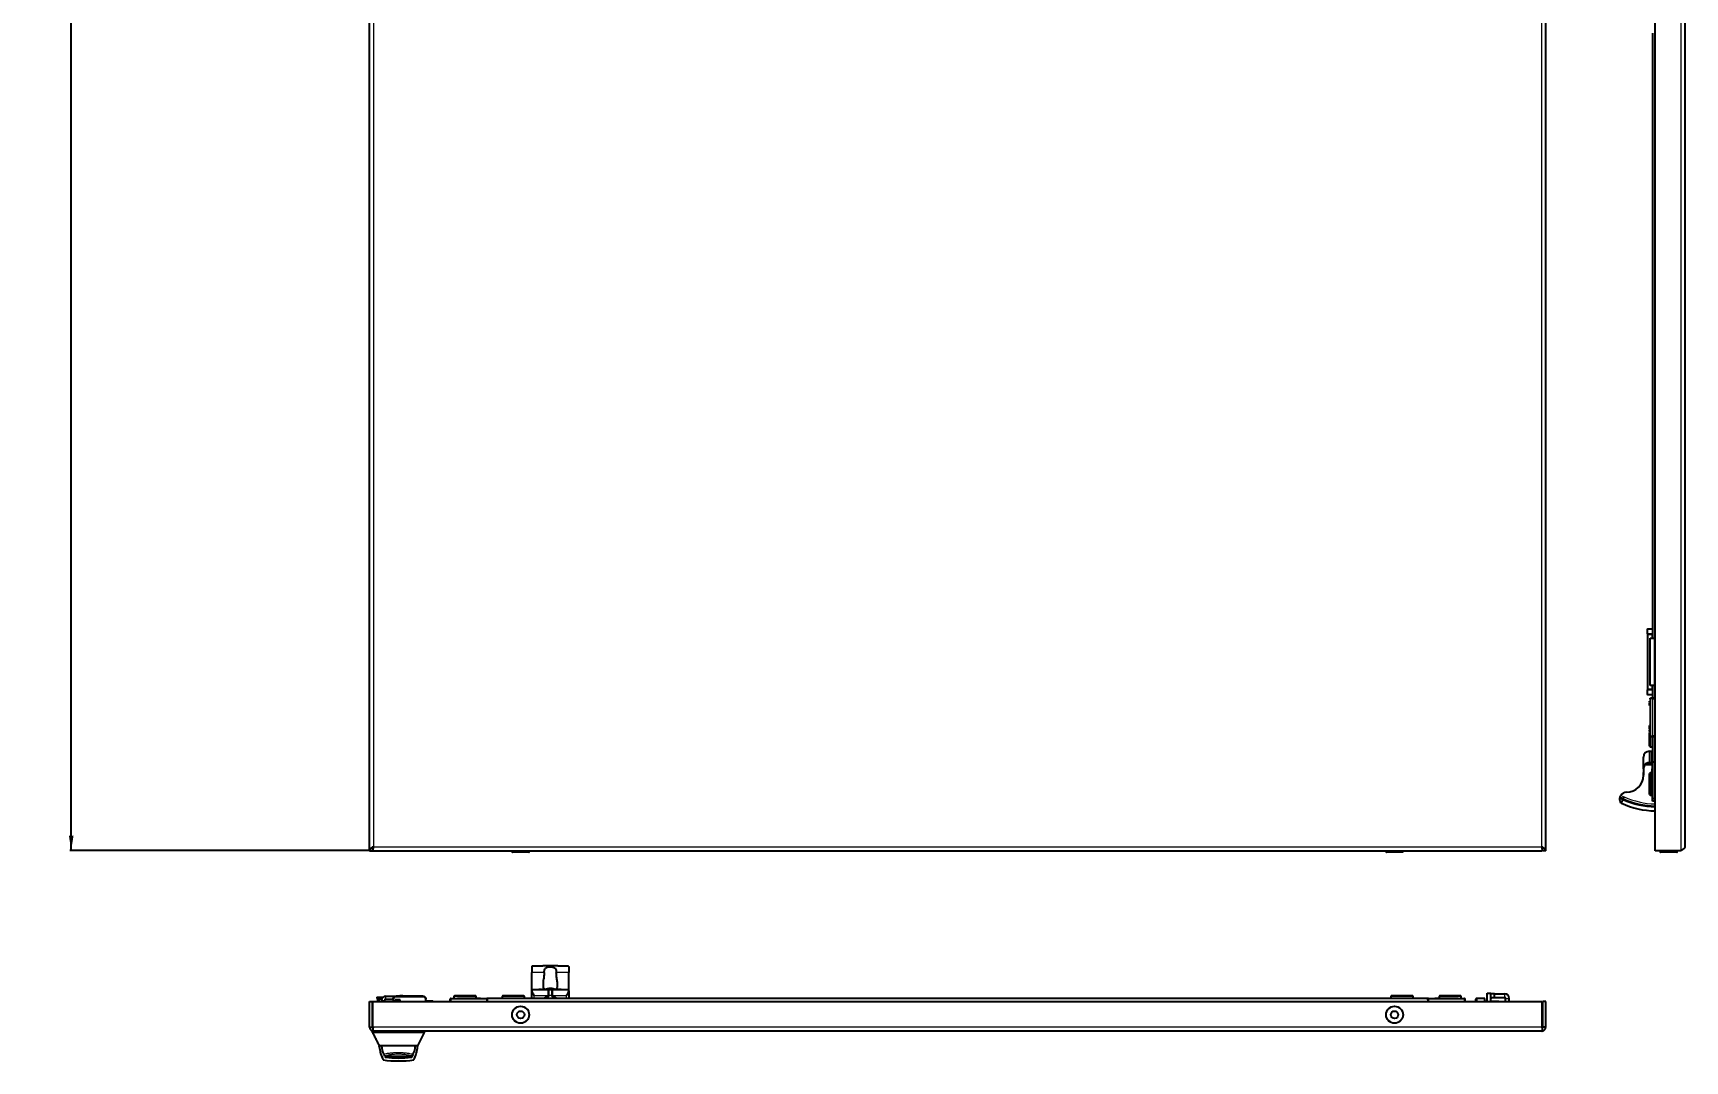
# Model space of a CAD drawing. Header units: millimetres. Extents: x -598 to 1638, y -1011 to 1043.
# Drawn here: x -598 to 517, y -1011 to -317 of the extents above; entities that cross this region are included whole.
import ezdxf

# ---------------------------------------------------------------- set-up
doc = ezdxf.new("R2010")
doc.units = ezdxf.units.MM
doc.layers.add('FORMAT', color=7, linetype='Continuous')
doc.styles.add('SLDTEXTSTYLE0', font='TXT', dxfattribs={"width": 0.75})
doc.dimstyles.new('SLDDIMSTYLE0', dxfattribs={"dimtxt": 20, "dimasz": 10, "dimexe": 0, "dimexo": 0.0625, "dimgap": 5, "dimtad": 2, "dimdec": 1, "dimrnd": 1e-09, "dimzin": 12, "dimdsep": 46, "dimtxsty": 'SLDTEXTSTYLE0', "dimsah": 1, "dimcen": 0.09, "dimadec": 0, "dimazin": 3, "dimtfac": 1, "dimtofl": 0, "dimtmove": 0, "dimatfit": 3, "dimfxl": 0, "dimfrac": 2, "dimtolj": 1, "dimtzin": 12, "dimarcsym": 0})

# ---------------------------------------------------------------- blocks, each defined once
blk = doc.blocks.new('_D_1')
at = {"layer": 'FORMAT'}
for p, q in [((-370.8, 885.7), (-573.2, 885.7)), ((-572.2, -869.3), (-572.2, 885.7)), ((-370.8, -869.3), (-573.2, -869.3))]:
    blk.add_line(p, q, dxfattribs=at)
for points in [[(-572.2, 885.7), (-573.7, 875.7), (-570.6, 875.7)], [(-572.2, -869.3), (-570.6, -859.3), (-573.7, -859.3)]]:
    blk.add_solid(points, dxfattribs=at)
at = {"layer": 'FORMAT', "insert": (-597.9, 29.1), "char_height": 20, "attachment_point": 1, "rotation": 90, "style": 'SLDTEXTSTYLE0'}
blk.add_mtext('1755', dxfattribs=at)

msp = doc.modelspace()

# ---------------------------------------------------------------- linework, layer by layer
at = {"color": 7, "linetype": 'Continuous', "lineweight": 25}
for p, q in [((-370.76, -869.33), (-370.76, 885.67)), ((423.24, -869.33), (423.24, 885.67)), ((497.27, -869.33), (497.27, 885.67)), ((517.27, -69.33), (517.27, -866.73)), ((495.27, -317.33), (495.27, -725.83)), ((491.72, -720.33), (491.72, -722.33)), ((495.27, -719.83), (492.22, -719.83)), ((492.22, -722.83), (495.27, -722.83)), ((492.22, -722.83), (492.22, -723.13)), ((492.22, -760.53), (492.22, -723.13)), ((492.22, -723.13), (495.22, -723.13)), ((494.72, -722.83), (494.72, -723.13)), ((495.22, -723.13), (495.27, -723.13)), ((493.77, -757.83), (493.77, -725.83)), ((493.77, -725.83), (496.77, -725.83)), ((497.27, -725.83), (496.77, -725.83)), ((496.77, -757.83), (493.77, -757.83)), ((495.27, -757.83), (495.27, -766.33)), ((496.77, -757.83), (497.27, -757.83)), ((491.72, -761.33), (491.72, -763.33)), ((495.22, -760.53), (492.22, -760.53)), ((492.22, -760.53), (492.22, -760.83)), ((495.27, -760.83), (492.22, -760.83)), ((492.22, -763.83), (495.27, -763.83)), ((493.67, -766.83), (493.67, -791.83)), ((494.72, -760.53), (494.72, -760.83)), ((495.27, -760.53), (495.22, -760.53)), ((497.27, -766.33), (495.67, -766.33)), ((493.67, -784.43), (493.27, -784.83)), ((493.27, -787.08), (493.27, -784.83)), ((493.27, -788.64), (493.27, -787.92)), ((493.27, -791.83), (493.27, -789.6)), ((493.27, -798.83), (493.27, -791.83)), ((493.27, -798.83), (493.77, -799.33)), ((493.27, -802.18), (493.27, -802.18)), ((493.27, -802.18), (493.3, -802.18)), ((493.3, -802.18), (494.26, -802.18)), ((493.77, -791.83), (493.77, -799.33)), ((493.77, -799.33), (495.27, -799.33)), ((494.26, -802.18), (495.27, -802.18)), ((495.27, -792.33), (495.27, -809.33)), ((495.67, -792.33), (497.16, -792.33)), ((489.27, -812.12), (489.27, -806.18)), ((489.27, -812.12), (489.27, -806.18)), ((489.27, -814.18), (489.27, -812.12)), ((493.27, -810.18), (495.27, -810.18)), ((495.07, -816.94), (495.07, -813.98)), ((495.07, -813.98), (495.27, -813.98)), ((495.27, -809.33), (495.57, -809.33)), ((495.27, -834.03), (495.27, -809.63)), ((495.57, -809.33), (496.22, -809.33)), ((496.22, -809.33), (497.27, -809.33)), ((489.16, -816.33), (489.17, -816.33)), ((489.17, -814.51), (489.27, -814.51)), ((489.17, -814.64), (489.27, -814.64)), ((489.17, -814.64), (489.17, -816.2)), ((489.17, -816.2), (489.27, -816.2)), ((489.17, -816.33), (489.27, -816.33)), ((489.17, -816.4), (489.27, -816.4)), ((489.17, -816.53), (489.27, -816.53)), ((489.17, -817.53), (489.17, -816.53)), ((489.17, -818.03), (489.17, -817.53)), ((489.17, -817.53), (489.27, -817.53)), ((489.17, -818.03), (489.27, -818.03)), ((489.27, -814.18), (489.27, -818.43)), ((493.77, -816.83), (493.27, -817.33)), ((493.27, -824.33), (493.27, -817.33)), ((493.27, -831.33), (493.27, -824.33)), ((495.07, -816.83), (493.77, -816.83)), ((493.77, -816.83), (493.77, -824.33)), ((493.77, -824.33), (493.77, -831.83)), ((495.05, -820.37), (495.27, -820.37)), ((495.07, -823.53), (495.05, -823.53)), ((495.07, -818.93), (495.07, -816.94)), ((495.07, -816.94), (495.27, -816.94)), ((495.07, -818.93), (495.27, -818.93)), ((495.07, -820.28), (495.07, -818.93)), ((495.07, -820.28), (495.27, -820.28)), ((495.07, -821.94), (495.07, -820.54)), ((495.07, -822.99), (495.07, -821.94)), ((495.07, -821.94), (495.27, -821.94)), ((495.07, -822.99), (495.27, -822.99)), ((495.07, -824.87), (495.07, -822.99)), ((495.07, -824.87), (495.27, -824.87)), ((495.07, -825.66), (495.07, -824.87)), ((475.54, -834.36), (473.38, -833.47)), ((493.27, -831.33), (493.77, -831.83)), ((493.77, -831.83), (495.27, -831.83)), ((495.07, -825.66), (495.27, -825.66)), ((495.07, -829.47), (495.27, -829.47)), ((495.27, -835.98), (495.27, -834.03)), ((497.27, -835.98), (495.27, -835.98)), ((497.27, -834.33), (495.57, -834.33)), ((-370.76, -869.33), (-368.76, -869.33)), ((-368.46, -869.33), (-368.46, -867.65)), ((-368.46, -869.33), (420.94, -869.33)), ((-274.51, -869.33), (-274.51, -870.08)), ((-263.01, -870.08), (-263.01, -869.33)), ((315.49, -869.33), (315.49, -870.08)), ((326.99, -870.08), (326.99, -869.33)), ((420.94, -867.33), (420.94, -869.33)), ((423.24, -869.33), (421.24, -869.33)), ((514.67, -869.33), (497.27, -869.33)), ((500.52, -869.33), (500.52, -870.08)), ((512.02, -870.08), (512.02, -869.33)), ((-265.76, -870.33), (-274.26, -870.33)), ((-263.26, -870.33), (-265.76, -870.33)), ((326.74, -870.33), (315.74, -870.33)), ((511.77, -870.33), (500.77, -870.33)), ((-261.26, -947.75), (-261.26, -951.59)), ((-254.25, -947.19), (-259.76, -947.19)), ((-253.35, -947.14), (-253.88, -947.15)), ((-244.17, -947.09), (-253.35, -947.09)), ((-243.65, -947.15), (-244.17, -947.14)), ((-237.76, -947.19), (-243.28, -947.19)), ((-236.26, -947.75), (-236.26, -951.59)), ((-261.26, -963.09), (-261.26, -951.59)), ((-253.61, -958.87), (-253.61, -961.46)), ((-243.91, -961.46), (-243.91, -958.87)), ((-236.26, -963.09), (-236.26, -951.59)), ((-365.76, -968.19), (-363.76, -968.19)), ((-365.76, -968.19), (-365.76, -969.09)), ((-363.76, -969.49), (-365.36, -969.49)), ((-365.17, -971.09), (-365.26, -969.49)), ((-363.76, -968.19), (-361.56, -968.19)), ((-362.55, -969.49), (-363.76, -969.49)), ((-359.76, -967.59), (-353.27, -967.59)), ((-359.76, -969.59), (-354.76, -969.59)), ((-354.76, -969.49), (-354.76, -970.99)), ((-350.16, -970.04), (-353.36, -970.04)), ((-353.36, -970.04), (-353.36, -970.99)), ((-334.76, -967.49), (-352.76, -967.49)), ((-350.16, -970.99), (-350.16, -970.04)), ((-332.76, -971.09), (-332.76, -969.49)), ((-316.26, -971.09), (-316.26, -969.39)), ((-315.96, -969.09), (-291.56, -969.09)), ((-313.26, -967.09), (-313.76, -967.59)), ((-313.76, -967.59), (-313.76, -969.09)), ((-298.76, -967.59), (-313.76, -967.59)), ((-313.26, -967.09), (-299.26, -967.09)), ((-311.41, -968.89), (-311.41, -969.09)), ((-307.59, -968.89), (-307.59, -969.09)), ((-307.59, -968.89), (-306.8, -968.89)), ((-306.8, -968.89), (-306.8, -969.09)), ((-306.8, -968.89), (-304.92, -968.89)), ((-305.46, -968.89), (-305.46, -968.86)), ((-304.92, -968.89), (-304.92, -969.09)), ((-304.92, -968.89), (-303.87, -968.89)), ((-303.87, -968.89), (-303.87, -969.09)), ((-303.87, -968.89), (-302.47, -968.89)), ((-302.3, -968.86), (-302.3, -969.09)), ((-302.22, -968.89), (-302.22, -969.09)), ((-302.22, -968.89), (-300.86, -968.89)), ((-300.86, -968.89), (-300.86, -969.09)), ((-300.86, -968.89), (-298.87, -968.89)), ((-298.76, -967.59), (-299.26, -967.09)), ((-298.87, -968.89), (-298.87, -969.09)), ((-298.87, -968.89), (-295.91, -968.89)), ((-298.76, -968.89), (-298.76, -967.59)), ((-295.91, -968.89), (-295.91, -969.09)), ((343.74, -969.09), (-291.26, -969.09)), ((-291.26, -969.09), (-291.26, -969.39)), ((-291.26, -969.39), (-291.26, -970.03)), ((-291.26, -970.03), (-291.26, -971.09)), ((-280.76, -967.09), (-281.26, -967.59)), ((-281.26, -967.59), (-281.26, -969.09)), ((-266.26, -967.59), (-281.26, -967.59)), ((-280.76, -967.09), (-266.76, -967.09)), ((-266.26, -967.59), (-266.76, -967.09)), ((-266.26, -969.09), (-266.26, -967.59)), ((-261.26, -963.96), (-261.26, -963.09)), ((-261.26, -963.09), (-247.76, -963.09)), ((-261.26, -969.09), (-261.26, -963.96)), ((-256.39, -962.99), (-256.39, -963.09)), ((-256.24, -962.99), (-256.24, -963.09)), ((-256.12, -962.99), (-256.12, -963.09)), ((-255.32, -962.99), (-256.12, -962.99)), ((-255.32, -962.99), (-255.32, -963.09)), ((-255.16, -962.99), (-255.16, -963.09)), ((-255.04, -962.99), (-255.04, -963.09)), ((-254.71, -962.99), (-254.71, -963.09)), ((-254.52, -962.99), (-254.52, -963.09)), ((-253.99, -962.99), (-253.99, -963.09)), ((-253.51, -962.99), (-253.51, -963.09)), ((-253.34, -962.99), (-253.34, -963.09)), ((-252.89, -962.99), (-252.89, -963.09)), ((-252.74, -962.99), (-252.74, -963.09)), ((-252.62, -962.99), (-252.62, -963.09)), ((-252.31, -962.99), (-252.31, -963.09)), ((-251.03, -962.99), (-252.15, -962.99)), ((-251.03, -962.99), (-251.03, -963.09)), ((-250.9, -962.99), (-250.9, -963.09)), ((-250.71, -962.99), (-250.71, -963.09)), ((-250.69, -962.99), (-250.69, -963.09)), ((-250.1, -962.99), (-250.69, -962.99)), ((-250.1, -962.99), (-250.1, -963.09)), ((-249.84, -962.76), (-249.86, -962.53)), ((-249.79, -962.77), (-249.82, -962.46)), ((-249.81, -962.62), (-249.8, -962.53)), ((-249.2, -962.99), (-249.78, -962.99)), ((-249.76, -967.09), (-249.76, -963.09)), ((-249.76, -963.09), (-247.76, -963.09)), ((-249.76, -967.09), (-249.76, -967.12)), ((-249.2, -962.99), (-249.2, -963.09)), ((-249.2, -962.99), (-249.2, -963.09)), ((-249.19, -962.99), (-249.01, -962.99)), ((-249.01, -962.99), (-249.01, -962.99)), ((-249.01, -962.99), (-249.01, -963.09)), ((-249, -962.99), (-249, -963.09)), ((-248.99, -962.49), (-248.99, -962.46)), ((-248.84, -962.99), (-248.84, -963.09)), ((-248.04, -962.99), (-248.84, -962.99)), ((-248.04, -962.99), (-248.04, -963.09)), ((-247.9, -962.99), (-247.9, -963.09)), ((-247.78, -962.99), (-247.78, -963.09)), ((-247.76, -963.09), (-247.76, -967.09)), ((-247.76, -967.12), (-247.76, -967.09)), ((-247.71, -962.53), (-247.7, -962.46)), ((-247.69, -963.02), (-247.38, -963.01)), ((-247.35, -962.65), (-247.34, -962.53)), ((-247.35, -962.99), (-247.35, -963.09)), ((-247.26, -963.09), (-236.26, -963.09)), ((-247.23, -962.99), (-247.23, -963.09)), ((-246.86, -962.99), (-246.86, -963.09)), ((-246.61, -962.99), (-246.61, -963.09)), ((-246.49, -962.99), (-246.49, -963.09)), ((-246.34, -962.99), (-246.34, -963.09)), ((-246.22, -962.99), (-246.22, -963.09)), ((-245.79, -962.99), (-245.79, -963.09)), ((-245.76, -962.99), (-245.79, -962.99)), ((-245.76, -962.99), (-245.76, -963.09)), ((-245.73, -962.99), (-245.73, -963.09)), ((-245.56, -962.99), (-245.56, -963.09)), ((-245.21, -962.99), (-245.21, -963.09)), ((-244.72, -962.99), (-244.72, -963.09)), ((-244.52, -962.99), (-244.52, -963.09)), ((-244.18, -962.99), (-244.18, -963.09)), ((-244.03, -962.99), (-244.03, -963.09)), ((-242.96, -962.99), (-244.03, -962.99)), ((-242.96, -962.99), (-242.96, -963.09)), ((-242.65, -962.99), (-242.65, -963.09)), ((-242.49, -962.99), (-242.49, -963.09)), ((-242.11, -962.99), (-242.11, -963.09)), ((-241.36, -962.99), (-242.11, -962.99)), ((-241.36, -962.99), (-241.36, -963.09)), ((-236.26, -963.96), (-236.26, -963.09)), ((-236.26, -963.96), (-236.26, -969.09)), ((319.24, -967.09), (318.74, -967.59)), ((318.74, -967.59), (318.74, -969.09)), ((333.74, -967.59), (318.74, -967.59)), ((319.24, -967.09), (333.24, -967.09)), ((333.74, -967.59), (333.24, -967.09)), ((333.74, -969.09), (333.74, -967.59)), ((343.74, -969.09), (343.74, -969.39)), ((343.74, -970.03), (343.74, -969.39)), ((343.74, -970.03), (343.74, -971.09)), ((344.04, -969.09), (368.44, -969.09)), ((348.38, -968.89), (348.38, -969.09)), ((348.38, -968.89), (348.74, -968.89)), ((348.74, -968.89), (348.74, -969.09)), ((348.74, -968.89), (348.99, -968.89)), ((348.99, -968.89), (348.99, -969.09)), ((348.99, -968.89), (349.1, -968.89)), ((349.1, -968.89), (349.1, -969.09)), ((350.13, -968.89), (350.13, -969.09)), ((350.13, -968.89), (350.8, -968.89)), ((350.8, -968.89), (350.8, -969.09)), ((350.8, -968.89), (351.13, -968.89)), ((351.13, -968.89), (351.13, -969.09)), ((351.74, -967.09), (351.24, -967.59)), ((351.24, -967.59), (351.24, -968.89)), ((366.24, -967.59), (351.24, -967.59)), ((351.74, -967.09), (365.74, -967.09)), ((354.45, -969.09), (354.45, -968.86)), ((354.58, -968.89), (355.37, -968.89)), ((355.37, -968.89), (355.37, -969.09)), ((355.37, -968.89), (356.16, -968.89)), ((356.16, -968.89), (356.16, -969.09)), ((356.16, -968.89), (356.65, -968.89)), ((356.65, -968.89), (356.65, -969.09)), ((356.65, -968.89), (358.04, -968.89)), ((357.67, -968.86), (357.67, -968.89)), ((358.04, -968.89), (358.04, -969.09)), ((358.04, -968.89), (359.09, -968.89)), ((359.09, -968.89), (359.09, -969.09)), ((360.13, -968.89), (360.13, -969.09)), ((360.13, -968.89), (362.1, -968.89)), ((362.1, -968.89), (362.1, -969.09)), ((362.1, -968.89), (364.09, -968.89)), ((364.09, -968.89), (364.09, -969.09)), ((366.24, -967.59), (365.74, -967.09)), ((366.24, -969.09), (366.24, -967.59)), ((368.74, -969.39), (368.74, -971.09)), ((376.19, -971.09), (376.19, -969.64)), ((382.19, -969.04), (376.79, -969.04)), ((382.19, -971.09), (382.19, -969.04)), ((383.69, -965.54), (386.19, -965.54)), ((383.69, -966.04), (383.69, -965.54)), ((383.69, -971.09), (383.69, -966.04)), ((386.19, -965.54), (386.19, -966.04)), ((386.19, -971.09), (386.19, -966.04)), ((386.69, -966.04), (386.19, -966.08)), ((388.69, -966.04), (386.69, -966.04)), ((386.69, -968.54), (388.69, -968.54)), ((388.69, -966.04), (395.69, -966.04)), ((388.69, -968.54), (388.69, -966.04)), ((388.69, -968.54), (395.69, -968.54)), ((396.19, -971.09), (396.19, -969.04)), ((398.69, -971.09), (398.69, -969.04)), ((-370.76, -971.09), (-368.76, -971.09)), ((-370.76, -988.49), (-370.76, -971.09)), ((-368.76, -988.49), (-368.76, -971.09)), ((-368.46, -971.09), (420.94, -971.09)), ((-368.46, -988.49), (-368.46, -971.09)), ((-362.76, -971.09), (-362.76, -970.59)), ((-360.76, -971.09), (-360.76, -970.59)), ((-353.36, -970.79), (-350.16, -970.79)), ((-328.36, -970.89), (-332.76, -970.89)), ((383.69, -971.04), (382.44, -971.04)), ((391.63, -971.04), (386.19, -971.04)), ((391.68, -971.09), (391.63, -971.04)), ((391.63, -971.09), (391.63, -971.04)), ((420.94, -988.49), (420.94, -971.09)), ((423.24, -971.09), (421.24, -971.09)), ((421.24, -988.49), (421.24, -971.09)), ((423.24, -988.49), (423.24, -971.09)), ((-370.76, -988.49), (-368.76, -988.49)), ((-368.76, -992.09), (-368.76, -991.09)), ((-368.16, -991.09), (-368.76, -991.09)), ((420.64, -991.09), (-368.16, -991.09)), ((-339.26, -992.09), (-363.26, -992.09)), ((-338.26, -1001.09), (-333.74, -992.03)), ((-333.76, -992.09), (-333.76, -991.09)), ((423.24, -988.49), (421.24, -988.49)), ((-361.86, -1001.09), (-364.26, -1001.09)), ((-364.23, -1001.09), (-364.23, -1001.3)), ((-340.67, -1001.09), (-361.86, -1001.09)), ((-338.26, -1001.09), (-340.67, -1001.09)), ((-338.3, -1001.3), (-338.3, -1001.09)), ((-357.1, -1008.07), (-345.5, -1008.07)), ((-357.1, -1008.07), (-356.95, -1008.07))]:
    msp.add_line(p, q, dxfattribs=at)
at = {"color": 8, "linetype": 'Continuous', "lineweight": 18}
for p, q in [((420.64, -866.73), (420.64, 883.07)), ((514.67, -869.33), (514.67, 885.67)), ((-368.16, -69.17), (-368.16, -866.73)), ((495.22, -723.13), (495.22, -722.83)), ((495.22, -725.83), (495.22, -723.13)), ((496.77, -757.83), (496.77, -725.83)), ((495.22, -760.53), (495.22, -757.83)), ((495.22, -760.83), (495.22, -760.53)), ((495.67, -791.83), (495.67, -766.83)), ((495.67, -766.83), (497.27, -766.83)), ((493.3, -809.68), (493.3, -802.18)), ((494.26, -802.18), (494.26, -809.68)), ((497.27, -791.83), (495.67, -791.83)), ((489.27, -806.18), (489.27, -806.18)), ((495.27, -811.68), (490.15, -811.68)), ((493.27, -810.18), (493.27, -809.68)), ((493.27, -809.68), (493.3, -809.68)), ((493.3, -810.18), (493.3, -809.68)), ((493.3, -809.68), (494.26, -809.68)), ((494.26, -809.68), (495.27, -809.68)), ((495.27, -809.63), (495.57, -809.63)), ((495.57, -809.33), (495.57, -809.63)), ((497.27, -809.63), (495.57, -809.63)), ((495.57, -809.63), (495.57, -834.03)), ((473.94, -832.08), (476.14, -832.99)), ((495.07, -828.24), (495.27, -828.24)), ((495.27, -834.03), (495.57, -834.03)), ((495.57, -834.03), (497.27, -834.03)), ((495.57, -834.03), (495.57, -834.33)), ((-368.16, -866.73), (420.64, -866.73)), ((-274.51, -870.08), (-265.62, -870.08)), ((-265.62, -870.08), (-263.01, -870.08)), ((315.49, -870.08), (326.99, -870.08)), ((500.52, -870.08), (512.02, -870.08)), ((-252.86, -951.59), (-261.26, -951.59)), ((-236.26, -951.59), (-244.67, -951.59)), ((-365.76, -969.09), (-363.76, -969.09)), ((-364.26, -969.49), (-364.17, -971.09)), ((-363.76, -968.19), (-363.76, -969.09)), ((-363.76, -969.49), (-363.76, -969.09)), ((-363.76, -969.09), (-362.36, -969.09)), ((-359.76, -969.59), (-359.76, -967.59)), ((-354.26, -971.09), (-354.26, -969.49)), ((-352.76, -967.99), (-334.76, -967.99)), ((-333.26, -969.49), (-333.26, -971.09)), ((-315.96, -969.39), (-316.26, -969.39)), ((-315.96, -969.09), (-315.96, -969.39)), ((-315.96, -969.39), (-315.96, -971.09)), ((-291.56, -969.39), (-315.96, -969.39)), ((-310.17, -968.89), (-310.17, -969.09)), ((-291.56, -969.09), (-291.56, -969.39)), ((-291.56, -971.09), (-291.56, -969.39)), ((-291.26, -969.39), (-291.56, -969.39)), ((-259.76, -967.09), (-250.26, -967.09)), ((-259.76, -967.09), (-259.76, -969.09)), ((-252.15, -962.99), (-252.15, -963.09)), ((-250.63, -967.6), (-250.49, -968.08)), ((-250.26, -967.09), (-250.26, -963.09)), ((-250.26, -967.09), (-249.76, -967.09)), ((-250.26, -967.12), (-250.26, -967.09)), ((-250.26, -967.12), (-249.76, -967.12)), ((-247.76, -967.09), (-249.76, -967.09)), ((-247.76, -967.09), (-247.26, -967.09)), ((-247.76, -967.12), (-247.26, -967.12)), ((-247.26, -963.09), (-247.26, -967.09)), ((-247.26, -967.09), (-247.26, -967.12)), ((-247.26, -967.09), (-237.76, -967.09)), ((-247.04, -968.08), (-246.9, -967.6)), ((-237.76, -969.09), (-237.76, -967.09)), ((344.04, -969.39), (343.74, -969.39)), ((344.04, -969.39), (344.04, -969.09)), ((344.04, -969.39), (344.04, -971.09)), ((368.44, -969.39), (344.04, -969.39)), ((352.87, -968.89), (352.87, -969.09)), ((368.44, -969.09), (368.44, -969.39)), ((368.44, -971.09), (368.44, -969.39)), ((368.74, -969.39), (368.44, -969.39)), ((376.79, -969.04), (376.79, -971.09)), ((386.19, -966.04), (383.69, -966.04)), ((395.69, -968.54), (395.69, -966.04)), ((396.19, -969.04), (398.69, -969.04)), ((-360.76, -970.59), (-362.76, -970.59)), ((-328.36, -971.09), (-328.36, -970.89)), ((382.44, -971.04), (382.44, -971.09)), ((420.94, -988.49), (-368.46, -988.49)), ((-363.26, -992.09), (-363.26, -991.09)), ((-339.26, -992.09), (-339.26, -991.09))]:
    msp.add_line(p, q, dxfattribs=at)
at = {"color": 7, "linetype": 'Continuous', "lineweight": 25, "flags": 128}
for points in [[(421.24, -977.59), (421.1, -977.34), (420.94, -977.07)], [(420.94, -986.11), (421.1, -985.84), (421.24, -985.59)], [(-360.38, -1008.52), (-360.74, -1007.63), (-360.84, -1007.35)], [(-341.57, -1007.03), (-341.79, -1007.63), (-342.15, -1008.52)]]:
    msp.add_lwpolyline(points, dxfattribs=at)
at = {"color": 8, "linetype": 'Continuous', "lineweight": 18, "flags": 128}
for points in [[(420.94, -977.66), (421.23, -978.25), (421.24, -978.27)], [(421.24, -984.9), (421.23, -984.92), (420.94, -985.51)]]:
    msp.add_lwpolyline(points, dxfattribs=at)
at = {"color": 7, "linetype": 'Continuous', "lineweight": 25}
for centre, radius in [((-268.76, -980.09), 5.75), ((-268.76, -980.09), 2.5), ((321.24, -980.09), 5.75), ((321.24, -980.09), 2.5)]:
    msp.add_circle(centre, radius, dxfattribs=at)
at = {"color": 8, "linetype": 'Continuous', "lineweight": 18}
for centre in [(-268.76, -980.09), (321.24, -980.09)]:
    msp.add_circle(centre, 5.5, dxfattribs=at)
at = {"color": 7, "linetype": 'Continuous', "lineweight": 25}
for centre, radius, start, end in [((492.22, -720.33), 0.5, 90, 180), ((492.22, -722.33), 0.5, 180, 270), ((492.22, -761.33), 0.5, 90, 180), ((492.22, -763.33), 0.5, 180, 270), ((493.27, -806.18), 4, 90, 180), ((493.27, -806.18), 4, 90, 180), ((493.27, -814.18), 4, 141.31781, 180), ((495.57, -809.63), 0.3, 90, 180), ((477.77, -818.43), 11.5, 270, 0), ((477.77, -834.43), 4.5, 90, 148.43185), ((498.27, -784.28), 55, 245.58594, 268.9582), ((495.57, -834.03), 0.3, 180, 270), ((498.27, -784.28), 58.2, 245.70354, 269.01549), ((-274.26, -870.08), 0.25, 180, 270), ((-263.26, -870.08), 0.25, 270, 0), ((315.74, -870.08), 0.25, 180, 270), ((326.74, -870.08), 0.25, 270, 0), ((500.77, -870.08), 0.25, 180, 270), ((511.77, -870.08), 0.25, 270, 0), ((-365.36, -969.09), 0.4, 180, 270), ((-359.76, -970.59), 3, 90, 180), ((-359.76, -970.59), 1, 90, 180), ((-315.96, -969.39), 0.3, 90, 180), ((-291.56, -969.39), 0.3, 0, 90), ((-248.76, -974.09), 6.25, 106.01339, 126.8699), ((-248.76, -970.39), 8, 98.41771, 108.44436), ((-248.74, -966.72), 4.34, 104.99458, 114.66368), ((-250.08, -968.3), 5.54, 85.14071, 94.85929), ((-250.76, -967.12), 1, 286.01339, 0), ((-249.73, -962.55), 0.133, 135.20997, 169.83797), ((-248.71, -970.48), 8.03, 91.99978, 97.83609), ((-248.36, -964.14), 1.85, 119.67191, 132.73716), ((-248.29, -968.96), 6.5, 92.24647, 98.7173), ((-249.24, -968.91), 6.45, 85.77538, 87.76397), ((-248.82, -970.48), 8.03, 82.16391, 88.00022), ((-246.76, -967.12), 1, 180, 253.98661), ((-248.91, -966.8), 4.43, 65.15746, 74.45727), ((-247.83, -964.09), 1.64, 72.5824, 85.536), ((-248.76, -970.39), 8, 70.1778, 81.58229), ((-248.75, -969.42), 7.03, 70.80686, 78.43412), ((-246.75, -965.12), 2.36, 82.549, 97.451), ((-248.76, -974.09), 6.25, 53.1301, 73.98661), ((344.04, -969.39), 0.3, 90, 180), ((368.44, -969.39), 0.3, 0, 90), ((376.79, -969.64), 0.6, 90, 180), ((386.69, -969.04), 0.5, 90, 180), ((395.69, -969.04), 3, 0, 90), ((395.69, -969.04), 0.5, 360, 90), ((-328.36, -971.49), 0.6, 41.81031, 90), ((382.44, -970.79), 0.25, 180, 270), ((413.74, -981.59), 7.5, 343.7398, 16.2602), ((-372.2, -1001.3), 7.98, 358.26695, 359.99994), ((-337.37, -998.73), 27, 185.96099, 206.16954), ((-351.26, -1001.09), 11.4, 180, 210.87421), ((-351.26, -1001.09), 11.4, 329.05608, 0), ((-365.15, -998.73), 27, 333.83046, 354.03918), ((-330.33, -1001.3), 7.98, 180, 181.7325), ((-351.26, -929.3), 82, 262.75342, 277.24658), ((-359.92, -1008.32), 0.5, 203.04365, 263.74905), ((-351.26, -929.3), 80, 263.74905, 276.25095), ((-342.61, -1008.32), 0.5, 276.25095, 336.95635)]:
    msp.add_arc(centre, radius, start, end, dxfattribs=at)
at = {"color": 8, "linetype": 'Continuous', "lineweight": 18}
for centre, radius, start, end in [((493.27, -814.18), 4.5, 90, 152.71955), ((493.77, -809.69), 0.491, 271.15589, 1.11103), ((498.27, -784.28), 55.65, 245.60841, 268.97035), ((498.27, -784.28), 53.5, 245.55903, 268.92899), ((-248.76, -974.09), 6.75, 106.01339, 132.20545), ((-250.76, -967.12), 0.5, 286.01339, 0), ((-246.76, -967.12), 0.5, 180, 253.98661), ((-248.76, -974.09), 6.75, 47.79455, 73.98661)]:
    msp.add_arc(centre, radius, start, end, dxfattribs=at)
at = {"color": 7, "linetype": 'Continuous', "lineweight": 25}
for points, knots in [([(493.37, -768.83), (493.37, -768.77), (493.37, -768.69), (493.37, -768.6), (493.37, -768.51), (493.37, -768.38), (493.37, -768.35), (493.37, -768.33)], [0, 0, 0, 0, 0.1246927, 0.1871822, 0.2497734, 0.5000394, 1, 1, 1, 1]), ([(493.37, -769.04), (493.37, -769.04), (493.37, -769.03), (493.37, -769.02), (493.37, -769.01), (493.37, -768.99), (493.37, -768.95), (493.37, -768.91), (493.37, -768.86), (493.37, -768.84), (493.37, -768.83)], [0, 0, 0, 0, 0.1288253, 0.1801694, 0.2433966, 0.3698599, 0.4998642, 0.7496495, 0.8434763, 1, 1, 1, 1]), ([(493.37, -770.55), (493.37, -770.47), (493.37, -770.31), (493.37, -770.09), (493.37, -769.92), (493.37, -769.75), (493.37, -769.64), (493.37, -769.63), (493.37, -769.63)], [0, 0, 0, 0, 0.12504855, 0.2498861, 0.37085579, 0.49981991, 0.74960864, 1, 1, 1, 1]), ([(493.37, -771.39), (493.37, -771.38), (493.37, -771.37), (493.37, -771.29), (493.37, -771.19), (493.37, -771.06), (493.37, -770.85), (493.37, -770.67), (493.37, -770.55)], [0, 0, 0, 0, 0.25007, 0.3791813, 0.5004993, 0.6241696, 0.7508424, 1, 1, 1, 1]), ([(493.37, -787.27), (493.37, -787.28), (493.37, -787.29), (493.37, -787.38), (493.37, -787.47), (493.37, -787.6), (493.37, -787.81), (493.37, -787.99), (493.37, -788.12)], [0, 0, 0, 0, 0.2500695, 0.3795588, 0.5004992, 0.6245563, 0.7508428, 1, 1, 1, 1]), ([(493.37, -788.12), (493.37, -788.16), (493.37, -788.23), (493.37, -788.39), (493.37, -788.57), (493.37, -788.75), (493.37, -788.91), (493.37, -789.02), (493.37, -789.03), (493.37, -789.04)], [0, 0, 0, 0, 0.06263661, 0.12527825, 0.25007232, 0.37484052, 0.49999408, 0.74969583, 1, 1, 1, 1]), ([(493.37, -789.63), (493.37, -789.63), (493.37, -789.63), (493.37, -789.64), (493.37, -789.65), (493.37, -789.68), (493.37, -789.74), (493.37, -789.79), (493.37, -789.83)], [0, 0, 0, 0, 0.1310705, 0.1824367, 0.2437962, 0.3713877, 0.5004416, 1, 1, 1, 1]), ([(493.37, -789.83), (493.37, -789.86), (493.37, -789.91), (493.37, -790), (493.37, -790.06), (493.37, -790.15), (493.37, -790.28), (493.37, -790.31), (493.37, -790.33)], [0, 0, 0, 0, 0.0626863, 0.1251726, 0.1876279, 0.2501847, 0.5003136, 1, 1, 1, 1]), ([(489.27, -814.11), (489.27, -814.11), (489.27, -814.11), (489.27, -814.1), (489.27, -814.09), (489.27, -814), (489.27, -813.67), (489.27, -813.04), (489.27, -812.44), (489.27, -812.12)], [0, 0, 0, 0, 0.0016702, 0.0038887, 0.0095313, 0.0343611, 0.1327508, 0.5262135, 1, 1, 1, 1]), ([(490.15, -811.68), (490.32, -811.49), (490.75, -811.02), (491.69, -810.44), (492.58, -810.21), (493.16, -810.18), (493.27, -810.18), (493.27, -810.18)], [0, 0, 0, 0, 0.1941403, 0.4852754, 0.8987792, 0.9967692, 1, 1, 1, 1]), ([(489.17, -814.51), (489.17, -814.51), (489.17, -814.51), (489.17, -814.54), (489.17, -814.59), (489.17, -814.63), (489.17, -814.64)], [0, 0, 0, 0, 0.2808356, 0.55925, 0.7791823, 1, 1, 1, 1]), ([(489.17, -816.2), (489.17, -816.22), (489.17, -816.26), (489.17, -816.3), (489.17, -816.33), (489.17, -816.33), (489.17, -816.33)], [0, 0, 0, 0, 0.2809531, 0.5593907, 0.7790729, 1, 1, 1, 1]), ([(489.17, -816.26), (489.17, -816.29), (489.17, -816.33), (489.17, -816.4), (489.17, -816.4), (489.17, -816.4)], [0, 0, 0, 0, 0.280801, 0.5596212, 1, 1, 1, 1]), ([(474.32, -837.32), (474.29, -837.29), (474.21, -837.19), (473.75, -836.55), (473.23, -835.36), (473.3, -834.19), (473.33, -833.7)], [0, 0, 0, 0, 0.1016514, 0.3451277, 0.7290479, 1, 1, 1, 1]), ([(473.38, -833.47), (473.37, -833.52), (473.35, -833.59), (473.33, -833.68), (473.33, -833.7)], [0, 0, 0, 0, 0.7894027, 1, 1, 1, 1]), ([(475.29, -834.96), (475.29, -834.96), (475.29, -834.96), (475.29, -834.94), (475.27, -834.91), (475.16, -834.81), (474.66, -834.49), (474.02, -834.12), (473.48, -833.8), (473.33, -833.7)], [0, 0, 0, 0, 0.0037482, 0.0086979, 0.0182752, 0.0547407, 0.1991768, 0.7745776, 1, 1, 1, 1]), ([(473.38, -833.47), (473.38, -833.45), (473.39, -833.42), (473.45, -833.17), (473.57, -832.81), (473.74, -832.42), (473.88, -832.18), (473.94, -832.08)], [0, 0, 0, 0, 0.2129003, 0.4257071, 0.6406126, 0.8533821, 1, 1, 1, 1]), ([(474.32, -837.32), (474.33, -837.27), (474.37, -837.18), (474.61, -836.61), (474.94, -835.82), (475.2, -835.19), (475.29, -834.96)], [0, 0, 0, 0, 0.2373508, 0.5299542, 0.8303306, 1, 1, 1, 1]), ([(475.54, -834.36), (475.55, -834.35), (475.56, -834.32), (475.66, -834.08), (475.81, -833.73), (475.98, -833.36), (476.09, -833.1), (476.13, -833), (476.14, -832.99)], [0, 0, 0, 0, 0.2146349, 0.4292693, 0.6439174, 0.8585946, 0.982146, 1, 1, 1, 1]), ([(495.07, -828.24), (495.07, -827.86), (495.07, -827.17), (495.07, -826.31), (495.07, -825.86), (495.07, -825.84)], [0, 0, 0, 0, 0.5224374, 0.9756494, 1, 1, 1, 1]), ([(495.07, -829.47), (495.07, -829.29), (495.07, -828.95), (495.07, -828.46), (495.07, -828.24)], [0, 0, 0, 0, 0.5367999, 1, 1, 1, 1]), ([(-368.16, -866.73), (-368.5, -866.95), (-368.84, -867.16), (-369.47, -867.6), (-369.76, -867.81), (-370.24, -868.25), (-370.44, -868.46), (-370.7, -868.9), (-370.76, -869.11), (-370.76, -869.33)], [0, 0, 0, 0, 0.25, 0.25, 0.5, 0.5, 0.75, 0.75, 1, 1, 1, 1]), ([(-368.16, -866.73), (-368.32, -867.16), (-368.48, -867.6), (-368.7, -868.46), (-368.76, -868.9), (-368.76, -869.33)], [0, 0, 0, 0, 0.5, 0.5, 1, 1, 1, 1]), ([(-368.46, -869.33), (-368.44, -869.33), (-368.41, -869.26), (-368.36, -869), (-368.34, -868.81), (-368.29, -868.33), (-368.26, -868.04), (-368.21, -867.41), (-368.19, -867.07), (-368.16, -866.73)], [0, 0, 0, 0, 0.25, 0.25, 0.5, 0.5, 0.75, 0.75, 1, 1, 1, 1]), ([(-368.46, -867.33), (-368.41, -867.33), (-368.36, -867.27), (-368.26, -867.04), (-368.21, -866.89), (-368.16, -866.73)], [0, 0, 0, 0, 0.5, 0.5, 1, 1, 1, 1]), ([(423.24, -869.33), (423.24, -869.11), (423.17, -868.9), (422.91, -868.46), (422.72, -868.25), (422.23, -867.81), (421.95, -867.6), (421.32, -867.16), (420.98, -866.95), (420.64, -866.73)], [0, 0, 0, 0, 0.25, 0.25, 0.5, 0.5, 0.75, 0.75, 1, 1, 1, 1]), ([(420.64, -866.73), (420.66, -867.07), (420.69, -867.41), (420.74, -868.04), (420.76, -868.33), (420.81, -868.81), (420.84, -869), (420.89, -869.26), (420.91, -869.33), (420.94, -869.33)], [0, 0, 0, 0, 0.25, 0.25, 0.5, 0.5, 0.75, 0.75, 1, 1, 1, 1]), ([(421.24, -869.33), (421.24, -868.9), (421.17, -868.46), (420.95, -867.6), (420.79, -867.16), (420.64, -866.73)], [0, 0, 0, 0, 0.5, 0.5, 1, 1, 1, 1]), ([(420.64, -866.73), (420.69, -866.89), (420.74, -867.04), (420.84, -867.27), (420.89, -867.33), (420.94, -867.33)], [0, 0, 0, 0, 0.5, 0.5, 1, 1, 1, 1]), ([(517.27, -866.73), (517.27, -866.95), (517.2, -867.16), (516.94, -867.6), (516.75, -867.81), (516.27, -868.25), (515.98, -868.46), (515.35, -868.9), (515.01, -869.11), (514.67, -869.33)], [0, 0, 0, 0, 0.25, 0.25, 0.5, 0.5, 0.75, 0.75, 1, 1, 1, 1]), ([(-259.76, -947.19), (-259.93, -947.2), (-260.27, -947.2), (-260.71, -947.26), (-261.05, -947.38), (-261.24, -947.55), (-261.26, -947.7), (-261.26, -947.75)], [0, 0, 0, 0, 0.2129003, 0.4257071, 0.6406126, 0.8533821, 1, 1, 1, 1]), ([(-254.25, -947.19), (-254.14, -947.18), (-254.01, -947.17), (-253.9, -947.15), (-253.88, -947.15)], [0, 0, 0, 0, 0.7894027, 1, 1, 1, 1]), ([(-252.86, -951.59), (-252.84, -951.17), (-252.8, -950.35), (-252.43, -949.25), (-251.78, -948.44), (-250.86, -947.95), (-249.7, -947.71), (-248.38, -947.66), (-247.03, -947.83), (-245.91, -948.3), (-245.18, -949.11), (-244.79, -950.13), (-244.68, -951), (-244.67, -951.49), (-244.67, -951.59)], [0, 0, 0, 0, 0.0885051, 0.1771377, 0.2628581, 0.3446937, 0.4304853, 0.5251934, 0.6256454, 0.7239113, 0.8124944, 0.894483, 0.9789968, 1, 1, 1, 1]), ([(-243.65, -947.15), (-243.63, -947.15), (-243.52, -947.17), (-243.39, -947.18), (-243.28, -947.19)], [0, 0, 0, 0, 0.1619735, 1, 1, 1, 1]), ([(-236.26, -947.75), (-236.28, -947.67), (-236.31, -947.51), (-236.55, -947.35), (-236.91, -947.25), (-237.33, -947.2), (-237.63, -947.19), (-237.76, -947.19)], [0, 0, 0, 0, 0.2056827, 0.4113459, 0.6186494, 0.8323389, 1, 1, 1, 1]), ([(-252.86, -951.59), (-252.91, -952.59), (-253.02, -954.73), (-253.54, -957.17), (-253.6, -958.48), (-253.61, -958.87)], [0, 0, 0, 0, 0.3788234, 0.8122279, 1, 1, 1, 1]), ([(-243.91, -958.87), (-244, -957.96), (-244.17, -956.1), (-244.64, -953.51), (-244.66, -951.97), (-244.67, -951.59)], [0, 0, 0, 0, 0.4176682, 0.852903, 1, 1, 1, 1]), ([(-350.38, -967.19), (-350.38, -967.19), (-350.38, -967.19), (-350.32, -967.19), (-350.18, -967.19), (-349.85, -967.19), (-349.53, -967.19), (-349.32, -967.19)], [0, 0, 0, 0, 0.1246927, 0.1871822, 0.2497734, 0.5000394, 1, 1, 1, 1]), ([(-349.32, -967.19), (-349.17, -967.19), (-348.94, -967.19), (-348.66, -967.19), (-348.48, -967.19), (-348.34, -967.19), (-348.22, -967.19), (-348.21, -967.19), (-348.2, -967.19)], [0, 0, 0, 0, 0.2500888, 0.3824952, 0.5002586, 0.6221632, 0.7501335, 1, 1, 1, 1]), ([(-311.41, -968.89), (-311.22, -968.89), (-310.88, -968.89), (-310.4, -968.89), (-310.17, -968.89)], [0, 0, 0, 0, 0.5367999, 1, 1, 1, 1]), ([(-310.17, -968.89), (-309.8, -968.89), (-309.1, -968.89), (-308.24, -968.89), (-307.79, -968.89), (-307.77, -968.89)], [0, 0, 0, 0, 0.5224374, 0.9756494, 1, 1, 1, 1]), ([(-261.26, -963.96), (-261.24, -964.14), (-261.18, -964.56), (-260.71, -965.51), (-260.19, -966.4), (-259.83, -966.97), (-259.77, -967.08), (-259.76, -967.09)], [0, 0, 0, 0, 0.1941403, 0.4852754, 0.8987792, 0.9967692, 1, 1, 1, 1]), ([(-256.24, -962.99), (-256.26, -962.99), (-256.31, -962.99), (-256.36, -962.99), (-256.38, -962.99), (-256.39, -962.99), (-256.39, -962.99)], [0, 0, 0, 0, 0.2808356, 0.55925, 0.7791823, 1, 1, 1, 1]), ([(-256.12, -962.99), (-256.12, -962.99), (-256.13, -962.99), (-256.15, -962.99), (-256.2, -962.99), (-256.23, -962.99), (-256.24, -962.99)], [0, 0, 0, 0, 0.2808879, 0.5594825, 0.7792702, 1, 1, 1, 1]), ([(-255.16, -962.99), (-255.18, -962.99), (-255.21, -962.99), (-255.27, -962.99), (-255.3, -962.99), (-255.32, -962.99)], [0, 0, 0, 0, 0.2806376, 0.5608768, 1, 1, 1, 1]), ([(-255.04, -962.99), (-255.04, -962.99), (-255.05, -962.99), (-255.07, -962.99), (-255.12, -962.99), (-255.15, -962.99), (-255.16, -962.99)], [0, 0, 0, 0, 0.280941, 0.5591137, 0.7790892, 1, 1, 1, 1]), ([(-254.52, -962.99), (-254.58, -962.99), (-254.69, -962.99), (-254.7, -962.99), (-254.71, -962.99)], [0, 0, 0, 0, 0.5593117, 1, 1, 1, 1]), ([(-253.99, -962.99), (-254.05, -962.99), (-254.17, -962.99), (-254.37, -962.99), (-254.46, -962.99), (-254.52, -962.99)], [0, 0, 0, 0, 0.280496, 0.560765, 1, 1, 1, 1]), ([(-253.51, -962.99), (-253.58, -962.99), (-253.7, -962.99), (-253.9, -962.99), (-253.99, -962.99)], [0, 0, 0, 0, 0.560137, 1, 1, 1, 1]), ([(-253.61, -961.46), (-253.57, -961.73), (-253.49, -962.28), (-252.7, -962.73), (-251.7, -962.94), (-250.93, -962.97), (-250.65, -962.98)], [0, 0, 0, 0, 0.2891573, 0.5794111, 0.8475326, 1, 1, 1, 1]), ([(-253.34, -962.99), (-253.35, -962.99), (-253.36, -962.99), (-253.47, -962.99), (-253.51, -962.99)], [0, 0, 0, 0, 0.5599138, 1, 1, 1, 1]), ([(-252.74, -962.99), (-252.76, -962.99), (-252.81, -962.99), (-252.86, -962.99), (-252.88, -962.99), (-252.89, -962.99), (-252.89, -962.99)], [0, 0, 0, 0, 0.28076525, 0.5591779, 0.77917491, 1, 1, 1, 1]), ([(-252.62, -962.99), (-252.62, -962.99), (-252.63, -962.99), (-252.65, -962.99), (-252.7, -962.99), (-252.73, -962.99), (-252.74, -962.99)], [0, 0, 0, 0, 0.280828, 0.5594169, 0.7793931, 1, 1, 1, 1]), ([(-252.15, -962.99), (-252.17, -962.99), (-252.22, -962.99), (-252.28, -962.99), (-252.31, -962.99), (-252.31, -962.99), (-252.31, -962.99)], [0, 0, 0, 0, 0.2809514, 0.5599669, 0.7794314, 1, 1, 1, 1]), ([(-250.9, -962.99), (-250.9, -962.99), (-250.9, -962.99), (-250.94, -962.99), (-250.99, -962.99), (-251.02, -962.99), (-251.03, -962.99)], [0, 0, 0, 0, 0.28071255, 0.55870141, 0.77904545, 1, 1, 1, 1]), ([(-250.69, -962.99), (-250.7, -962.99), (-250.7, -962.99), (-250.7, -962.99), (-250.71, -962.99)], [0, 0, 0, 0, 0.5600811, 1, 1, 1, 1]), ([(-250.26, -963.09), (-250.26, -963.09), (-250.26, -963.09), (-250.25, -963.09), (-250.24, -963.09), (-250.21, -963.09), (-250.09, -963.09), (-249.86, -963.09), (-249.8, -963.09), (-249.76, -963.09)], [0, 0, 0, 0, 0.0016702, 0.0038887, 0.0095313, 0.0343611, 0.1327508, 0.5262135, 1, 1, 1, 1]), ([(-249.93, -962.99), (-249.95, -962.99), (-249.99, -962.99), (-250.06, -962.99), (-250.09, -962.99), (-250.1, -962.99)], [0, 0, 0, 0, 0.2812256, 0.5615217, 1, 1, 1, 1]), ([(-249.2, -962.99), (-249.2, -962.99), (-249.2, -962.99), (-249.2, -962.99), (-249.2, -962.99)], [0, 0, 0, 0, 0.55950427, 1, 1, 1, 1]), ([(-248.84, -962.99), (-248.86, -962.99), (-248.91, -962.99), (-248.96, -962.99), (-248.99, -962.99), (-249, -962.99), (-249, -962.99)], [0, 0, 0, 0, 0.2808549, 0.5597179, 0.7795181, 1, 1, 1, 1]), ([(-247.9, -962.99), (-247.92, -962.99), (-247.96, -962.99), (-248.02, -962.99), (-248.04, -962.99), (-248.04, -962.99), (-248.04, -962.99)], [0, 0, 0, 0, 0.2808126, 0.5590988, 0.7791702, 1, 1, 1, 1]), ([(-247.78, -962.99), (-247.78, -962.99), (-247.78, -962.99), (-247.81, -962.99), (-247.86, -962.99), (-247.89, -962.99), (-247.9, -962.99)], [0, 0, 0, 0, 0.2809124, 0.5594047, 0.7791083, 1, 1, 1, 1]), ([(-247.76, -963.09), (-247.73, -963.09), (-247.65, -963.09), (-247.39, -963.09), (-247.27, -963.09), (-247.26, -963.09)], [0, 0, 0, 0, 0.4754612, 0.9940565, 1, 1, 1, 1]), ([(-247.35, -962.99), (-247.37, -962.99), (-247.41, -962.99), (-247.47, -962.99), (-247.49, -962.99), (-247.49, -962.99), (-247.49, -962.99)], [0, 0, 0, 0, 0.28088848, 0.55902285, 0.77915511, 1, 1, 1, 1]), ([(-247.23, -962.99), (-247.23, -962.99), (-247.23, -962.99), (-247.26, -962.99), (-247.3, -962.99), (-247.34, -962.99), (-247.35, -962.99)], [0, 0, 0, 0, 0.2809002, 0.5594983, 0.7791483, 1, 1, 1, 1]), ([(-246.86, -962.99), (-246.91, -962.99), (-247.02, -962.99), (-247.16, -962.99), (-247.22, -962.99), (-247.23, -962.99), (-247.23, -962.99)], [0, 0, 0, 0, 0.2809352, 0.5594866, 0.7792447, 1, 1, 1, 1]), ([(-246.61, -962.99), (-246.65, -962.99), (-246.73, -962.99), (-246.82, -962.99), (-246.86, -962.99)], [0, 0, 0, 0, 0.5594415, 1, 1, 1, 1]), ([(-246.77, -962.99), (-246.33, -962.95), (-245.42, -962.89), (-244.48, -962.58), (-243.98, -962.09), (-243.93, -961.65), (-243.91, -961.46)], [0, 0, 0, 0, 0.2581005, 0.5320515, 0.8005593, 1, 1, 1, 1]), ([(-246.49, -962.99), (-246.49, -962.99), (-246.5, -962.99), (-246.57, -962.99), (-246.61, -962.99)], [0, 0, 0, 0, 0.5603128, 1, 1, 1, 1]), ([(-246.34, -962.99), (-246.36, -962.99), (-246.41, -962.99), (-246.46, -962.99), (-246.48, -962.99), (-246.49, -962.99), (-246.49, -962.99)], [0, 0, 0, 0, 0.2809103, 0.559174, 0.7791663, 1, 1, 1, 1]), ([(-246.22, -962.99), (-246.22, -962.99), (-246.23, -962.99), (-246.25, -962.99), (-246.3, -962.99), (-246.33, -962.99), (-246.34, -962.99)], [0, 0, 0, 0, 0.2808487, 0.55949, 0.7791576, 1, 1, 1, 1]), ([(-245.73, -962.99), (-245.73, -962.99), (-245.75, -962.99), (-245.75, -962.99), (-245.76, -962.99)], [0, 0, 0, 0, 0.560691, 1, 1, 1, 1]), ([(-245.56, -962.99), (-245.59, -962.99), (-245.66, -962.99), (-245.7, -962.99), (-245.73, -962.99)], [0, 0, 0, 0, 0.5595417, 1, 1, 1, 1]), ([(-245.21, -962.99), (-245.28, -962.99), (-245.4, -962.99), (-245.51, -962.99), (-245.56, -962.99)], [0, 0, 0, 0, 0.5605138, 1, 1, 1, 1]), ([(-244.72, -962.99), (-244.79, -962.99), (-244.93, -962.99), (-245.12, -962.99), (-245.21, -962.99)], [0, 0, 0, 0, 0.5592171, 1, 1, 1, 1]), ([(-244.52, -962.99), (-244.53, -962.99), (-244.54, -962.99), (-244.66, -962.99), (-244.72, -962.99)], [0, 0, 0, 0, 0.5603404, 1, 1, 1, 1]), ([(-244.03, -962.99), (-244.05, -962.99), (-244.09, -962.99), (-244.15, -962.99), (-244.18, -962.99), (-244.18, -962.99), (-244.18, -962.99)], [0, 0, 0, 0, 0.2808719, 0.5597012, 0.7793822, 1, 1, 1, 1]), ([(-242.49, -962.99), (-242.54, -962.99), (-242.63, -962.99), (-242.65, -962.99), (-242.65, -962.99)], [0, 0, 0, 0, 0.5589475, 1, 1, 1, 1]), ([(-242.11, -962.99), (-242.19, -962.99), (-242.33, -962.99), (-242.44, -962.99), (-242.49, -962.99)], [0, 0, 0, 0, 0.5597473, 1, 1, 1, 1]), ([(-237.76, -967.09), (-237.76, -967.08), (-237.69, -966.97), (-237.34, -966.4), (-236.81, -965.51), (-236.35, -964.56), (-236.29, -964.14), (-236.26, -963.96)], [0, 0, 0, 0, 0.0032308, 0.1012208, 0.5147246, 0.8058597, 1, 1, 1, 1]), ([(349.1, -968.89), (349.24, -968.89), (349.5, -968.89), (349.93, -968.89), (350.13, -968.89)], [0, 0, 0, 0, 0.5476433, 1, 1, 1, 1]), ([(351.13, -968.89), (351.47, -968.89), (352.1, -968.89), (352.62, -968.89), (352.87, -968.89)], [0, 0, 0, 0, 0.5367999, 1, 1, 1, 1]), ([(352.87, -968.89), (353.19, -968.89), (353.8, -968.89), (354.37, -968.89), (354.4, -968.89), (354.41, -968.89)], [0, 0, 0, 0, 0.4156784, 0.7762775, 1, 1, 1, 1]), ([(359.26, -968.89), (359.3, -968.89), (359.59, -968.89), (359.88, -968.89), (360.13, -968.89)], [0, 0, 0, 0, 0.1394984, 1, 1, 1, 1]), ([(-370.76, -988.49), (-370.76, -988.66), (-370.75, -988.83), (-370.68, -989.16), (-370.63, -989.33), (-370.5, -989.64), (-370.42, -989.79), (-370.23, -990.07), (-370.12, -990.21), (-369.88, -990.45), (-369.75, -990.56), (-369.47, -990.74), (-369.31, -990.83), (-368.84, -991.02), (-368.51, -991.09), (-368.16, -991.09)], [0, 0, 0, 0, 0.125, 0.125, 0.25, 0.25, 0.375, 0.375, 0.5, 0.5, 0.625, 0.625, 0.75, 0.75, 1, 1, 1, 1]), ([(-368.79, -992.03), (-368.41, -992.8), (-367.6, -994.41), (-366.48, -996.66), (-365.34, -998.93), (-364.63, -1000.35), (-364.26, -1001.09)], [0, 0, 0, 0, 0.2163272, 0.4539552, 0.7147448, 1, 1, 1, 1]), ([(-368.76, -988.49), (-368.76, -988.64), (-368.7, -988.8), (-368.48, -989.02), (-368.32, -989.09), (-368.16, -989.09)], [0, 0, 0, 0, 0.5, 0.5, 1, 1, 1, 1]), ([(-363.26, -992.09), (-363.88, -992.09), (-365.12, -992.09), (-366.77, -992.09), (-368.01, -992.09), (-368.67, -992.09), (-368.74, -992.09), (-368.76, -992.09)], [0, 0, 0, 0, 0.2146939, 0.4293877, 0.6440816, 0.8587754, 1, 1, 1, 1]), ([(-368.16, -991.09), (-368.19, -991.09), (-368.21, -991.02), (-368.26, -990.76), (-368.29, -990.57), (-368.34, -990.09), (-368.36, -989.8), (-368.41, -989.17), (-368.44, -988.83), (-368.46, -988.49)], [0, 0, 0, 0, 0.25, 0.25, 0.5, 0.5, 0.75, 0.75, 1, 1, 1, 1]), ([(-333.76, -992.09), (-333.82, -992.09), (-333.95, -992.09), (-334.89, -992.09), (-336.29, -992.09), (-337.84, -992.09), (-338.86, -992.09), (-339.26, -992.09)], [0, 0, 0, 0, 0.2146898, 0.4293796, 0.6440728, 0.8587666, 1, 1, 1, 1]), ([(420.64, -989.09), (420.79, -989.09), (420.95, -989.02), (421.17, -988.8), (421.24, -988.64), (421.24, -988.49)], [0, 0, 0, 0, 0.5, 0.5, 1, 1, 1, 1]), ([(420.64, -991.09), (420.81, -991.09), (420.98, -991.07), (421.31, -991), (421.48, -990.95), (421.79, -990.82), (421.94, -990.74), (422.22, -990.55), (422.36, -990.44), (422.6, -990.2), (422.71, -990.07), (422.89, -989.79), (422.97, -989.64), (423.17, -989.16), (423.24, -988.83), (423.24, -988.49)], [0, 0, 0, 0, 0.125, 0.125, 0.25, 0.25, 0.375, 0.375, 0.5, 0.5, 0.625, 0.625, 0.75, 0.75, 1, 1, 1, 1]), ([(420.94, -988.49), (420.91, -988.83), (420.89, -989.17), (420.84, -989.8), (420.81, -990.09), (420.76, -990.57), (420.74, -990.76), (420.69, -991.02), (420.66, -991.09), (420.64, -991.09)], [0, 0, 0, 0, 0.25, 0.25, 0.5, 0.5, 0.75, 0.75, 1, 1, 1, 1]), ([(-361.03, -1006.97), (-360.91, -1007.12), (-360.68, -1007.43), (-360.23, -1007.71), (-359.82, -1007.88), (-359.44, -1007.97), (-358.92, -1008.03), (-358.17, -1008.07), (-357.45, -1008.08), (-356.99, -1008.07), (-356.95, -1008.07)], [0, 0, 0, 0, 0.0869071, 0.1704438, 0.2539948, 0.3528324, 0.4937553, 0.7505856, 0.9754009, 1, 1, 1, 1]), ([(-359.01, -1008.31), (-358.93, -1008.28), (-358.76, -1008.22), (-357.43, -1008.24), (-355.48, -1008.29), (-353.02, -1008.34), (-350.38, -1008.35), (-347.83, -1008.31), (-345.67, -1008.25), (-344.14, -1008.22), (-343.41, -1008.26), (-343.57, -1008.39), (-344.58, -1008.59), (-346.35, -1008.81), (-348.68, -1008.98), (-351.29, -1009.04), (-353.89, -1008.98), (-356.19, -1008.81), (-357.94, -1008.59), (-358.88, -1008.41), (-358.98, -1008.33), (-359.01, -1008.31)], [0, 0, 0, 0, 0.0534347, 0.1068683, 0.1603578, 0.2139914, 0.2676191, 0.3211807, 0.3747785, 0.42843, 0.4819835, 0.5354001, 0.5889254, 0.6427726, 0.6967363, 0.7503669, 0.8035674, 0.8567592, 0.9103691, 0.9643256, 1, 1, 1, 1]), ([(-346.67, -1008.06), (-346.46, -1008.07), (-345.81, -1008.07), (-344.89, -1008.08), (-343.91, -1008.05), (-343.27, -1008), (-342.73, -1007.89), (-342.26, -1007.69), (-341.79, -1007.38), (-341.59, -1007.07), (-341.51, -1006.93)], [0, 0, 0, 0, 0.0837331, 0.2715555, 0.4689267, 0.6817432, 0.7817879, 0.8629526, 0.9411438, 1, 1, 1, 1])]:
    msp.add_open_spline(points, degree=3, knots=knots, dxfattribs=at)
for points in [[(493.67, -766.83), (493.68, -766.77), (493.69, -766.63), (493.81, -766.47), (493.98, -766.35), (494.11, -766.34), (494.17, -766.33)], [(495.67, -766.33), (495.48, -766.33), (495.08, -766.33), (494.59, -766.33), (494.24, -766.33), (494.19, -766.33), (494.17, -766.33)], [(494.17, -792.33), (494.11, -792.32), (493.98, -792.31), (493.81, -792.19), (493.69, -792.03), (493.68, -791.9), (493.67, -791.83)], [(494.17, -792.33), (494.19, -792.33), (494.24, -792.33), (494.59, -792.33), (495.08, -792.33), (495.48, -792.33), (495.67, -792.33)], [(-354.76, -969.49), (-354.73, -969.23), (-354.67, -968.7), (-354.21, -968.04), (-353.55, -967.58), (-353.03, -967.52), (-352.76, -967.49)], [(-334.76, -967.49), (-334.5, -967.52), (-333.98, -967.58), (-333.32, -968.04), (-332.85, -968.7), (-332.79, -969.23), (-332.76, -969.49)]]:
    msp.add_open_spline(points, degree=3, dxfattribs=at)
at = {"color": 8, "linetype": 'Continuous', "lineweight": 18}
for points in [[(495.67, -766.83), (495.41, -766.83), (494.89, -766.83), (494.23, -766.83), (493.76, -766.83), (493.7, -766.83), (493.67, -766.83)], [(495.67, -766.33), (495.67, -766.34), (495.67, -766.35), (495.67, -766.47), (495.67, -766.63), (495.67, -766.77), (495.67, -766.83)], [(493.67, -791.83), (493.7, -791.83), (493.76, -791.83), (494.23, -791.83), (494.89, -791.83), (495.41, -791.83), (495.67, -791.83)], [(495.67, -791.83), (495.67, -791.9), (495.67, -792.03), (495.67, -792.19), (495.67, -792.31), (495.67, -792.32), (495.67, -792.33)], [(-354.26, -969.49), (-354.33, -969.49), (-354.46, -969.49), (-354.63, -969.49), (-354.74, -969.49), (-354.76, -969.49), (-354.76, -969.49)], [(-354.26, -969.49), (-354.24, -969.29), (-354.2, -968.9), (-353.85, -968.4), (-353.35, -968.06), (-352.96, -968.01), (-352.76, -967.99)], [(-352.76, -967.49), (-352.76, -967.49), (-352.76, -967.51), (-352.76, -967.63), (-352.76, -967.79), (-352.76, -967.92), (-352.76, -967.99)], [(-334.76, -967.99), (-334.76, -967.92), (-334.76, -967.79), (-334.76, -967.63), (-334.76, -967.51), (-334.76, -967.49), (-334.76, -967.49)], [(-334.76, -967.99), (-334.57, -968.01), (-334.17, -968.06), (-333.68, -968.4), (-333.33, -968.9), (-333.29, -969.29), (-333.26, -969.49)], [(-333.26, -969.49), (-333.2, -969.49), (-333.07, -969.49), (-332.9, -969.49), (-332.79, -969.49), (-332.77, -969.49), (-332.76, -969.49)]]:
    msp.add_open_spline(points, degree=3, dxfattribs=at)
for points, knots in [([(-360.95, -1006.9), (-360.97, -1006.84), (-361.01, -1006.69), (-359.72, -1006.33), (-357.46, -1005.95), (-354.78, -1005.69), (-351.92, -1005.58), (-349, -1005.61), (-346, -1005.84), (-343.52, -1006.19), (-341.95, -1006.56), (-341.28, -1006.82), (-341.51, -1006.89), (-341.55, -1006.9)], [0, 0, 0, 0, 0.0803576, 0.1891649, 0.2968747, 0.4019266, 0.4692137, 0.5694027, 0.6695578, 0.7705258, 0.8742953, 0.9809611, 1, 1, 1, 1]), ([(-345.5, -1008.07), (-345.31, -1008.07), (-344.39, -1008.08), (-343.48, -1008.03), (-343.01, -1007.87), (-343.53, -1007.6), (-344.88, -1007.28), (-346.91, -1006.98), (-349.4, -1006.79), (-351.8, -1006.76), (-354.17, -1006.86), (-356.38, -1007.07), (-358.26, -1007.4), (-359.33, -1007.72), (-359.43, -1007.95), (-358.71, -1008.06), (-357.6, -1008.07), (-357.1, -1008.07)], [0, 0, 0, 0, 0.0192367, 0.094456, 0.1699471, 0.2441381, 0.3159472, 0.3852689, 0.4535156, 0.5215221, 0.5672456, 0.638978, 0.7131499, 0.7886393, 0.8638631, 0.9373477, 1, 1, 1, 1])]:
    msp.add_open_spline(points, degree=3, knots=knots, dxfattribs=at)

# ---------------------------------------------------------------- dimensions: what is measured, and where the dimension line sits
at = {"layer": 'FORMAT'}
dim = msp.add_linear_dim(base=(-572.15, 885.67), p1=(-370.76, -869.33), p2=(-370.76, 885.67), angle=90, dimstyle='SLDDIMSTYLE0', dxfattribs=at)
dim.commit()
dim.dimension.update_dxf_attribs({"geometry": '_D_1', "text_midpoint": (-572.15, 58.63), "dimtype": 160})

doc.saveas('drawing.dxf')
